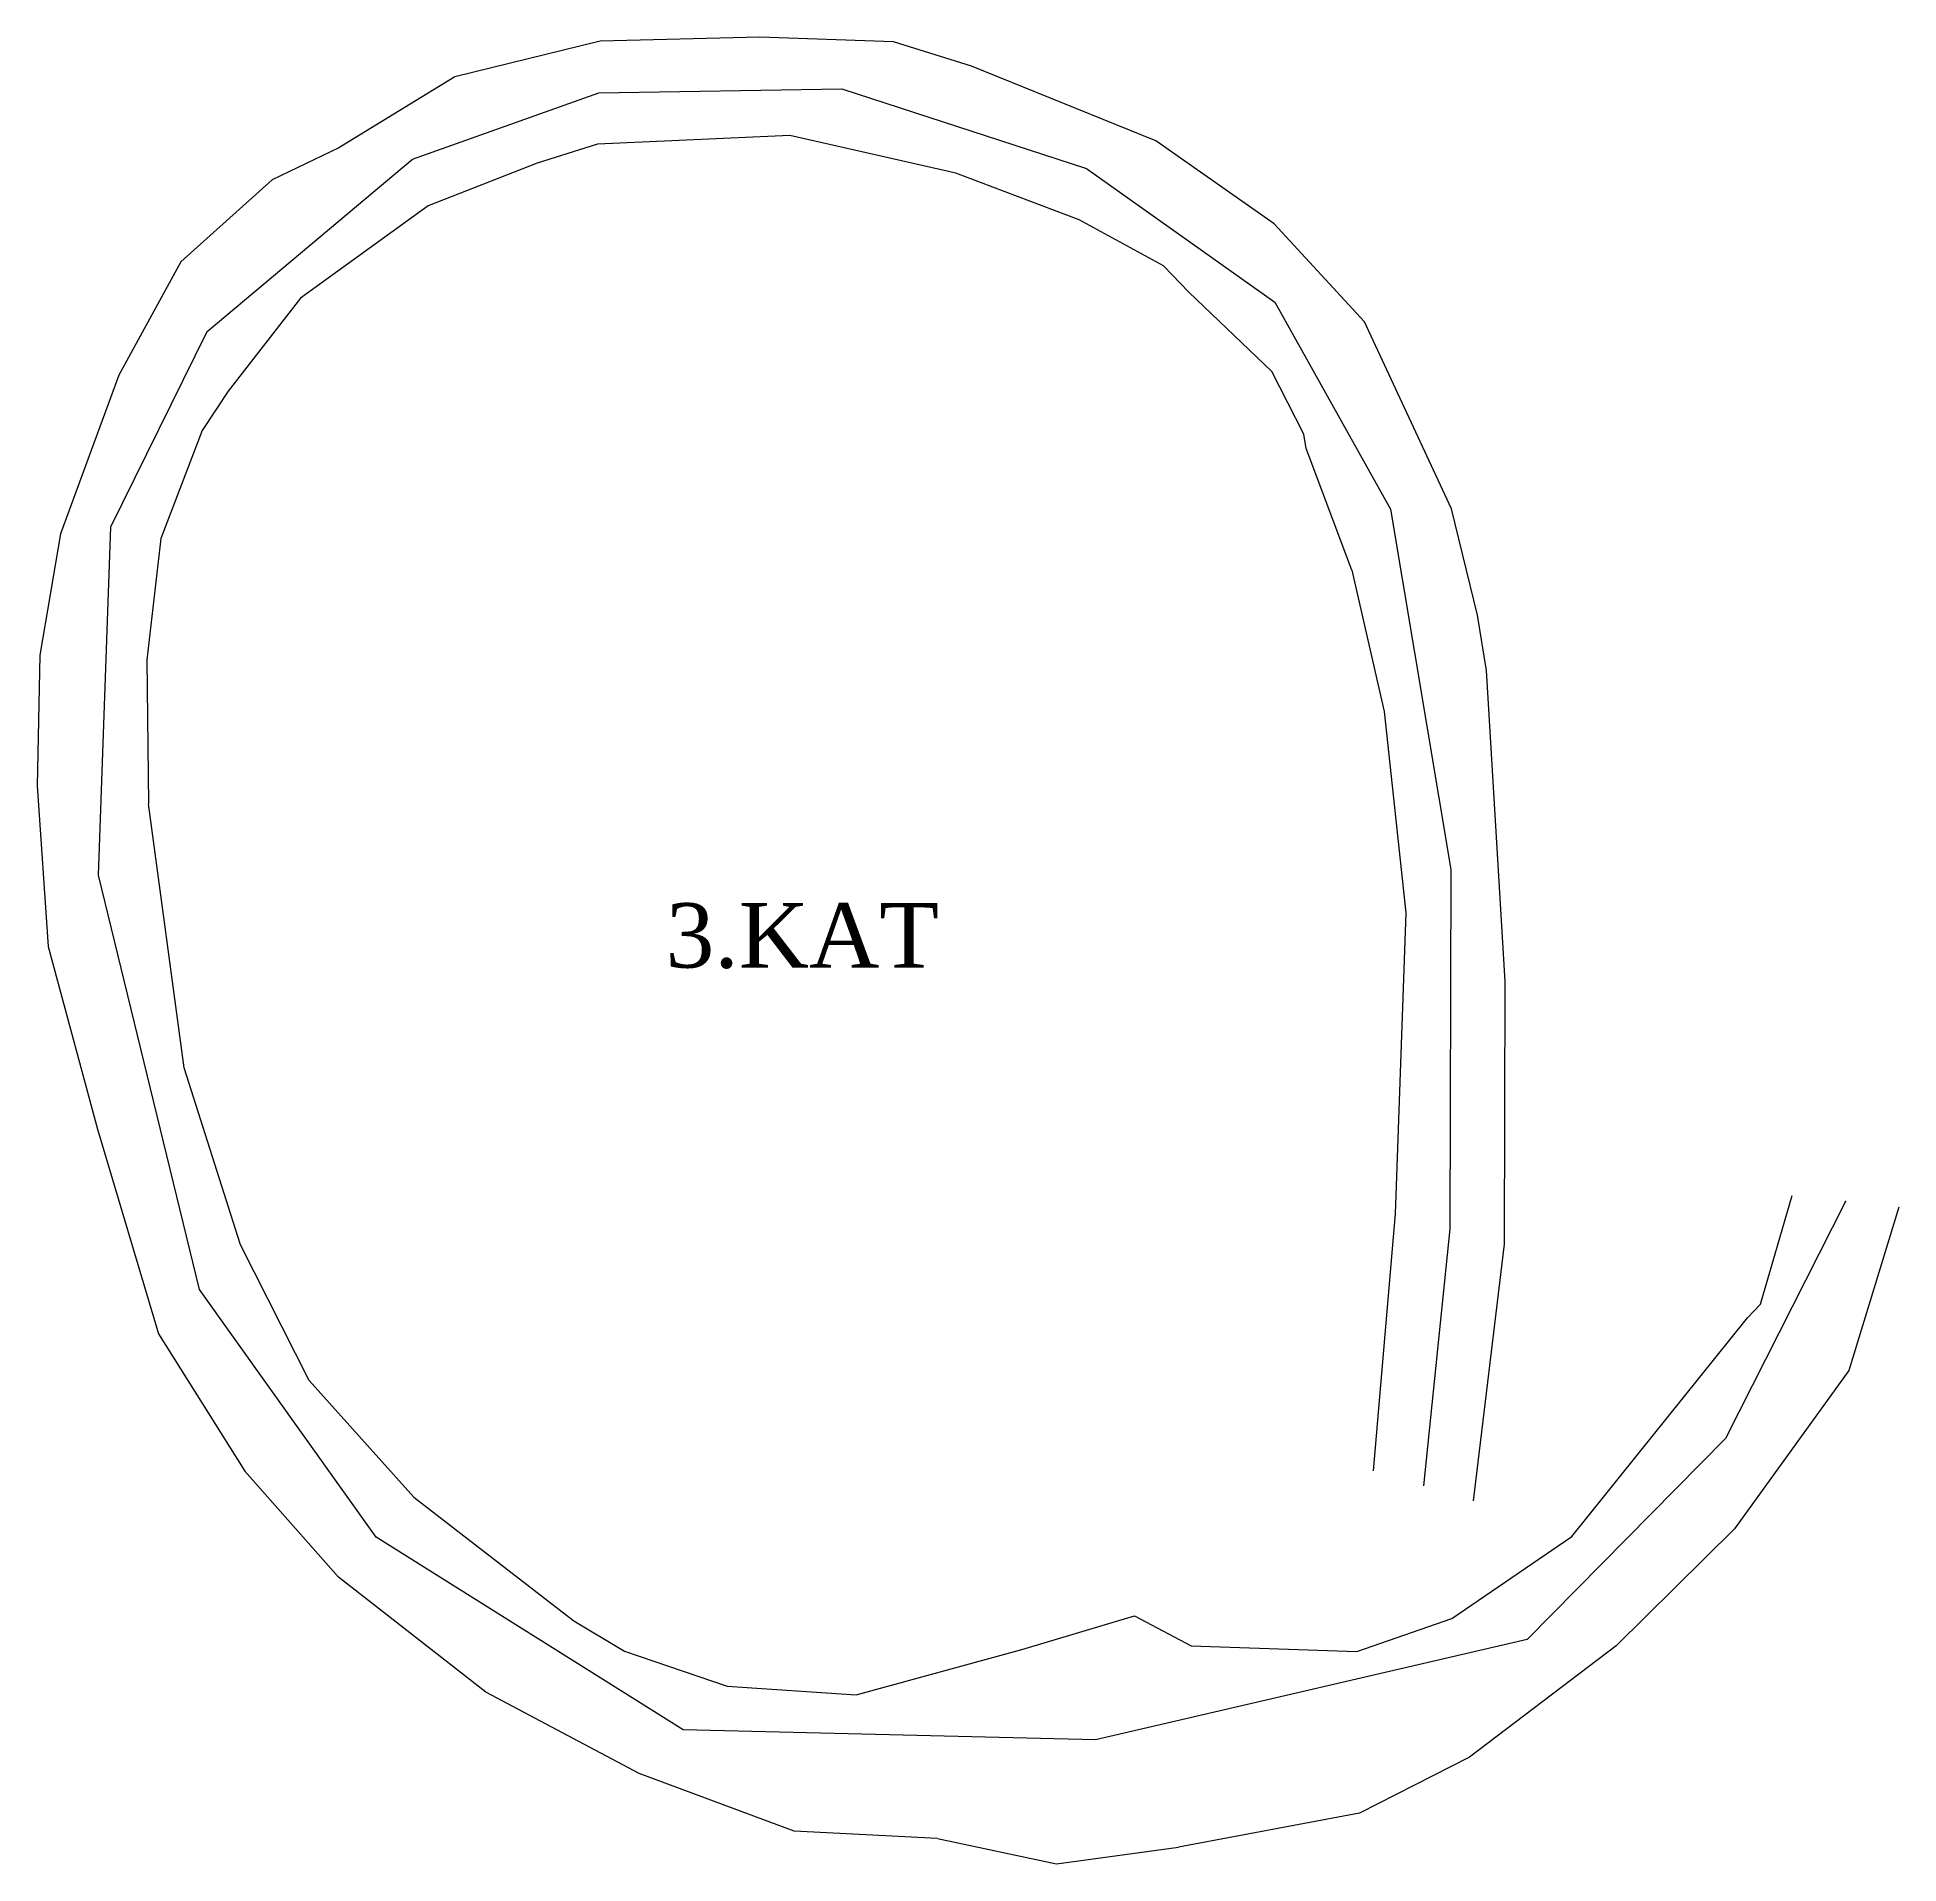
# Model space of a CAD drawing. Header units: millimetres. Extents: x 644439.7 to 644497.5, y 4144716.7 to 4144773.4.
import ezdxf

# ---------------------------------------------------------------- set-up
doc = ezdxf.new("R2010")
doc.units = ezdxf.units.MM
for name, color, linetype, lineweight in [('3_KAT', 4, 'Continuous', 0), ('GEOFENCE', 3, 'Continuous', 0), ('INIT_COORD', 5, 'Continuous', 0), ('TEXT_BLUE', 5, 'Continuous', 0)]:
    doc.layers.add(name, color=color, linetype=linetype, lineweight=lineweight)
doc.styles.get("Standard").update_dxf_attribs({"font": 'TIMES.TTF'})

msp = doc.modelspace()

# ---------------------------------------------------------------- linework, layer by layer
at = {"layer": '3_KAT', "lineweight": 0}
for p, q in [((644457.175, 4144773.24, 2217.094), (644452.663, 4144772.14, 2216.653)), ((644462.132, 4144773.365, 2217.528), (644457.175, 4144773.24, 2217.094)), ((644466.278, 4144773.219, 2217.874), (644462.132, 4144773.365, 2217.528)), ((644468.693, 4144772.463, 2218.161), (644466.278, 4144773.219, 2217.874)), ((644474.412, 4144770.152, 2219.082), (644468.693, 4144772.463, 2218.161)), ((644452.663, 4144772.14, 2216.653), (644449.069, 4144769.931, 2216.07)), ((644459.405, 4144770.153, 2217.284), (644457.091, 4144770.047, 2216.959)), ((644463.064, 4144770.312, 2217.732), (644459.405, 4144770.153, 2217.284)), ((644468.211, 4144769.149, 2218.145), (644463.064, 4144770.312, 2217.732)), ((644478.088, 4144767.582, 2219.686), (644474.412, 4144770.152, 2219.082)), ((644449.069, 4144769.931, 2216.07), (644446.998, 4144768.945, 2216.033)), ((644457.091, 4144770.047, 2216.959), (644455.223, 4144769.455, 2216.769)), ((644446.998, 4144768.945, 2216.033), (644444.161, 4144766.402, 2215.74)), ((644455.223, 4144769.455, 2216.769), (644451.842, 4144768.131, 2216.227)), ((644472.042, 4144767.703, 2218.829), (644468.211, 4144769.149, 2218.145)), ((644451.842, 4144768.131, 2216.227), (644447.88, 4144765.267, 2215.908)), ((644474.656, 4144766.277, 2219.268), (644472.042, 4144767.703, 2218.829)), ((644480.895, 4144764.537, 2220.157), (644478.088, 4144767.582, 2219.686)), ((644444.161, 4144766.402, 2215.74), (644442.243, 4144762.878, 2215.359)), ((644475.441, 4144765.461, 2219.613), (644474.656, 4144766.277, 2219.268)), ((644478.013, 4144762.997, 2220.23), (644475.441, 4144765.461, 2219.613)), ((644447.88, 4144765.267, 2215.908), (644445.639, 4144762.391, 2215.549)), ((644483.594, 4144758.732, 2221.365), (644480.895, 4144764.537, 2220.157)), ((644442.243, 4144762.878, 2215.359), (644440.436, 4144757.959, 2215.117)), ((644479.007, 4144761.048, 2220.658), (644478.013, 4144762.997, 2220.23)), ((644445.639, 4144762.391, 2215.549), (644444.824, 4144761.166, 2215.296)), ((644444.824, 4144761.166, 2215.296), (644443.55, 4144757.814, 2215.187)), ((644479.086, 4144760.606, 2220.781), (644479.007, 4144761.048, 2220.658)), ((644480.503, 4144756.835, 2221.538), (644479.086, 4144760.606, 2220.781)), ((644484.394, 4144755.441, 2221.874), (644483.594, 4144758.732, 2221.365)), ((644440.436, 4144757.959, 2215.117), (644439.792, 4144754.201, 2214.705)), ((644443.55, 4144757.814, 2215.187), (644443.106, 4144754.053, 2214.756)), ((644480.503, 4144756.835, 2221.538), (644481.498, 4144752.455, 2222.42)), ((644484.672, 4144753.718, 2222.251), (644484.394, 4144755.441, 2221.874)), ((644439.792, 4144754.201, 2214.705), (644439.71, 4144750.148, 2214.47)), ((644443.106, 4144754.053, 2214.756), (644443.167, 4144749.586, 2214.343)), ((644485.255, 4144744.078, 2223.601), (644484.672, 4144753.718, 2222.251)), ((644481.498, 4144752.455, 2222.42), (644482.17, 4144746.209, 2223.131)), ((644439.71, 4144750.148, 2214.47), (644440.049, 4144745.158, 2214.058)), ((644444.274, 4144741.397, 2213.783), (644443.167, 4144749.586, 2214.343)), ((644482.17, 4144746.209, 2223.131), (644481.842, 4144736.868, 2224.25)), ((644440.049, 4144745.158, 2214.058), (644441.579, 4144739.497, 2213.64)), ((644485.234, 4144735.928, 2224.636), (644485.255, 4144744.078, 2223.601)), ((644446.017, 4144735.903, 2213.288), (644444.274, 4144741.397, 2213.783)), ((644441.579, 4144739.497, 2213.64), (644443.47, 4144733.144, 2212.997)), ((644493.178, 4144734.062, 2207.021), (644494.163, 4144737.433, 2206.687)), ((644481.842, 4144736.868, 2224.25), (644481.162, 4144728.893, 2225.679)), ((644497.468, 4144737.073, 2206.547), (644495.914, 4144732.005, 2207.059)), ((644448.149, 4144731.7, 2212.762), (644446.017, 4144735.903, 2213.288)), ((644484.273, 4144727.961, 2225.693), (644485.234, 4144735.928, 2224.636)), ((644492.773, 4144733.647, 2207.043), (644493.178, 4144734.062, 2207.021)), ((644443.47, 4144733.144, 2212.997), (644446.149, 4144728.888, 2212.734)), ((644487.322, 4144726.855, 2208.038), (644492.773, 4144733.647, 2207.043)), ((644495.914, 4144732.005, 2207.059), (644492.374, 4144727.099, 2207.755)), ((644448.149, 4144731.7, 2212.762), (644451.394, 4144728.075, 2212.269)), ((644449.06, 4144725.593, 2212.307), (644446.149, 4144728.888, 2212.734)), ((644451.394, 4144728.075, 2212.269), (644456.361, 4144724.245, 2211.588)), ((644483.596, 4144724.311, 2208.716), (644487.322, 4144726.855, 2208.038)), ((644492.374, 4144727.099, 2207.755), (644488.703, 4144723.47, 2208.162)), ((644453.634, 4144722.027, 2211.768), (644449.06, 4144725.593, 2212.307)), ((644456.361, 4144724.245, 2211.588), (644457.929, 4144723.306, 2211.32)), ((644470.261, 4144723.354, 2209.696), (644473.755, 4144724.403, 2209.378)), ((644473.755, 4144724.403, 2209.378), (644475.514, 4144723.464, 2209.151)), ((644480.65, 4144723.288, 2208.915), (644483.596, 4144724.311, 2208.716)), ((644457.929, 4144723.306, 2211.32), (644461.116, 4144722.214, 2210.712)), ((644465.117, 4144721.95, 2210.342), (644470.261, 4144723.354, 2209.696)), ((644475.514, 4144723.464, 2209.151), (644480.65, 4144723.288, 2208.915)), ((644488.703, 4144723.47, 2208.162), (644484.149, 4144720.012, 2208.761)), ((644461.116, 4144722.214, 2210.712), (644465.117, 4144721.95, 2210.342)), ((644458.387, 4144719.508, 2211.058), (644453.634, 4144722.027, 2211.768)), ((644484.149, 4144720.012, 2208.761), (644480.732, 4144718.273, 2209.023)), ((644463.198, 4144717.722, 2210.633), (644458.387, 4144719.508, 2210.495)), ((644480.732, 4144718.273, 2209.023), (644475.117, 4144717.226, 2209.541)), ((644467.638, 4144717.488, 2210.378), (644463.198, 4144717.722, 2210.633)), ((644467.638, 4144717.488, 2210.378), (644471.338, 4144716.708, 2209.631)), ((644471.338, 4144716.708, 2209.631), (644475.117, 4144717.226, 2209.541))]:
    msp.add_line(p, q, dxfattribs=at)
at = {"layer": 'GEOFENCE'}
for p, q in [((644451.354, 4144769.583, 2216.294), (644457.133, 4144771.643, 2217.026)), ((644457.133, 4144771.643, 2217.026), (644464.671, 4144771.766, 2217.803)), ((644464.671, 4144771.766, 2217.803), (644472.27, 4144769.289, 2218.785)), ((644444.981, 4144764.234, 2215.639), (644451.354, 4144769.583, 2216.294)), ((644472.27, 4144769.289, 2218.785), (644478.11, 4144765.144, 2219.922)), ((644478.11, 4144765.144, 2219.922), (644481.695, 4144758.726, 2221.262)), ((644441.993, 4144758.181, 2215.152), (644444.981, 4144764.234, 2215.639)), ((644481.695, 4144758.726, 2221.262), (644483.567, 4144747.553, 2223.029)), ((644441.608, 4144747.372, 2214.201), (644441.993, 4144758.181, 2215.152)), ((644483.567, 4144747.553, 2223.029), (644483.538, 4144736.398, 2224.443)), ((644444.744, 4144734.524, 2213.143), (644441.608, 4144747.372, 2214.201)), ((644495.815, 4144737.253, 2206.617), (644492.096, 4144729.902, 2207.474)), ((644483.538, 4144736.398, 2224.443), (644482.718, 4144728.427, 2225.686)), ((644450.227, 4144726.834, 2212.288), (644444.744, 4144734.524, 2213.143)), ((644492.096, 4144729.902, 2207.474), (644485.942, 4144723.662, 2208.419)), ((644459.751, 4144720.861, 2210.885), (644450.227, 4144726.834, 2212.288)), ((644485.942, 4144723.662, 2208.419), (644472.546, 4144720.555, 2209.505)), ((644472.546, 4144720.555, 2209.505), (644459.751, 4144720.861, 2210.885))]:
    msp.add_line(p, q, dxfattribs=at)
at = {"layer": 'INIT_COORD'}
msp.add_point((644495.815, 4144737.253, 2206.617), dxfattribs=at)

# ---------------------------------------------------------------- texts
at = {"layer": 'TEXT_BLUE', "lineweight": 0}
msp.add_text('3.KAT', height=2, dxfattribs=at).set_placement((644459.209, 4144744.507))

doc.saveas('drawing.dxf')
